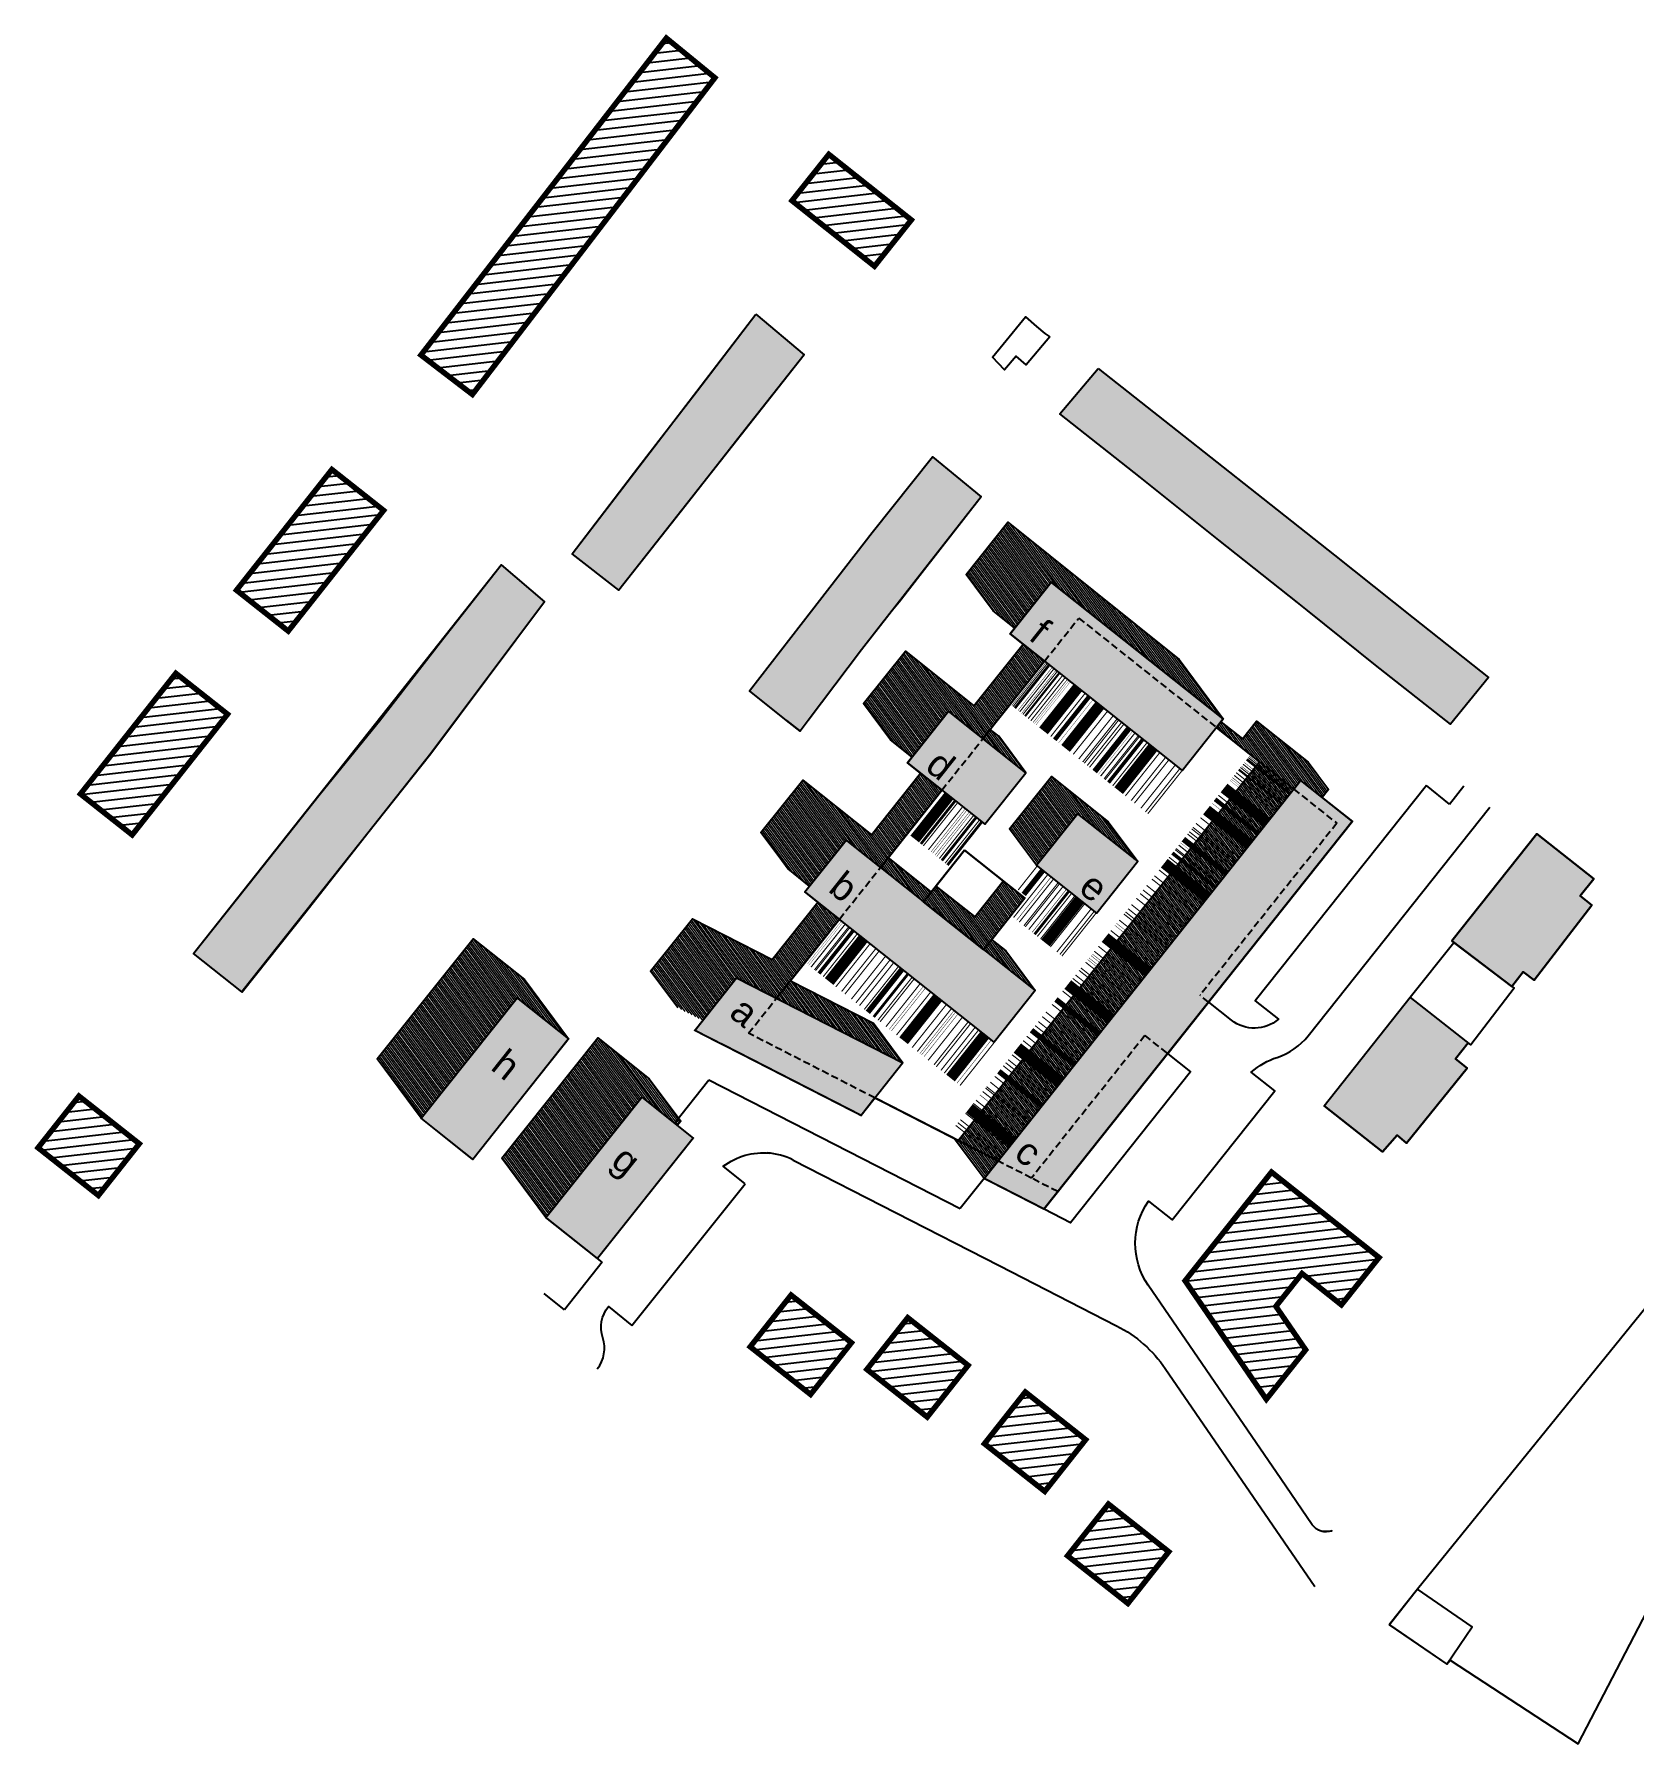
# Model space of a CAD drawing. Header units: metres. Extents: x -664657 to -643449, y -1076720 to -1062383.
# Drawn here: x -662809.6 to -662518.4, y -1068381.2 to -1068070 of the extents above; entities that cross this region are included whole.
import ezdxf

# ---------------------------------------------------------------- set-up
doc = ezdxf.new("R2010")
doc.units = ezdxf.units.M
doc.header["$LTSCALE"] = 0.1
doc.linetypes.add('DASHED', pattern=[19.05, 12.7, -6.35])
doc.layers.get('0').update_dxf_attribs({"color": 8, "lineweight": 9})
for name, color, linetype in [('AA_THER_katastr', 7, 'Continuous'), ('AA_THER_popis', 6, 'Continuous'), ('AA_THER_srafy', 52, 'Continuous'), ('AA_THER_SRAFY KATASTR', 14, 'Continuous'), ('AA_THER_ZELEŇ', 53, 'Continuous'), ('AA_THER_čárkovaná', 5, 'DASHED'), ('Vlastníci', 20, 'Continuous')]:
    doc.layers.add(name, color=color, linetype=linetype)
doc.layers.add('FLOATING-WINDOWS', color=2, linetype='Continuous', plot=False)
doc.styles.get("Standard").update_dxf_attribs({"font": 'arial.ttf', "width": 0.8})
pattern_1 = [(6.5127, (-662642.7776, -1068193.5447), (-0.180059, 1.577256), [])]
pattern_2 = [(126.512676, (-656603.35444, -1070219.38618), (-0.255182765, -0.188912696), [])]

msp = doc.modelspace()

# ---------------------------------------------------------------- hatches: boundary and pattern name
at = {"layer": 'AA_THER_srafy', "linetype": 'ByBlock', "lineweight": 9}
h = msp.add_hatch(dxfattribs=at)
h.set_pattern_fill('ANSI31', color=250, scale=0.1, angle=120, style=0)
h.set_pattern_definition(pattern_2)
h.paths.add_polyline_path([(-662624.499, -1068169.751), (-662593.189, -1068194.645), (-662601.211, -1068183.846), (-662632.363, -1068158.841), (-662639.989, -1068168.346), (-662635.052, -1068174.991), (-662631.139, -1068178.103)])
h.paths.add_polyline_path([(-662574.026, -1068207.5), (-662577.729, -1068202.516), (-662587.122, -1068195.048), (-662589.692, -1068198.28), (-662593.605, -1068195.169), (-662594.434, -1068196.21), (-662586.605, -1068202.435), (-662580.344, -1068207.412), (-662579.099, -1068205.847), (-662575.186, -1068208.959)])
h.paths.add_polyline_path([(-662580.344, -1068207.412), (-662586.605, -1068202.435), (-662641.437, -1068271.399), (-662640.833, -1068271.708), (-662634.175, -1068275.118)])
h.paths.add_polyline_path([(-662634.175, -1068275.118), (-662640.833, -1068271.708), (-662642.103, -1068271.058), (-662636.714, -1068278.312)])
h.paths.add_polyline_path([(-662681.754, -1068241.764), (-662674.491, -1068245.483), (-662663.045, -1068231.088), (-662666.959, -1068227.976), (-662675.291, -1068238.456), (-662689.768, -1068231.042), (-662697.394, -1068240.546), (-662692.457, -1068247.191), (-662687.918, -1068249.516)])
h.paths.add_polyline_path([(-662661.839, -1068216.716), (-662655.577, -1068221.695), (-662648.109, -1068212.302), (-662644.375, -1068207.605), (-662648.289, -1068204.493), (-662657.222, -1068215.729), (-662669.704, -1068205.806), (-662677.33, -1068215.31), (-662672.393, -1068221.956), (-662668.479, -1068225.067)])
h.paths.add_polyline_path([(-662643.169, -1068193.234), (-662636.907, -1068198.212), (-662625.705, -1068184.123), (-662629.619, -1068181.011), (-662638.552, -1068192.247), (-662651.033, -1068182.323), (-662658.66, -1068191.828), (-662653.723, -1068198.473), (-662649.809, -1068201.585)])
h.paths.add_polyline_path([(-662634.016, -1068197.79), (-662635.582, -1068196.546), (-662636.907, -1068198.212), (-662629.08, -1068204.436)])
h.paths.add_polyline_path([(-662614.096, -1068213.392), (-662624.465, -1068205.147), (-662632.092, -1068214.651), (-662627.155, -1068221.297), (-662619.687, -1068211.904), (-662608.728, -1068220.617)], flags=17)
h.paths.add_polyline_path([(-662646.309, -1068226.106), (-662654.137, -1068219.883), (-662655.577, -1068221.695), (-662647.75, -1068227.918)])
h.paths.add_polyline_path([(-662629.292, -1068227.263), (-662633.206, -1068224.151), (-662638.405, -1068230.691), (-662645.481, -1068225.065), (-662647.75, -1068227.918), (-662636.76, -1068236.656)])
h.paths.add_polyline_path([(-662632.766, -1068236.874), (-662635.319, -1068234.844), (-662636.76, -1068236.656), (-662627.398, -1068244.099)], flags=17)
h.paths.add_polyline_path([(-662651.492, -1068257.262), (-662656.859, -1068250.037), (-662671.962, -1068242.302), (-662674.491, -1068245.483)])
at = {"layer": 'AA_THER_srafy', "lineweight": 9}
h = msp.add_hatch(color=254, dxfattribs=at)
h.dxf.hatch_style = 1
h.paths.add_polyline_path([(-662593.189, -1068194.645), (-662624.499, -1068169.751), (-662631.967, -1068179.144), (-662600.657, -1068204.038)])
h.paths.add_polyline_path([(-662619.687, -1068211.904), (-662627.155, -1068221.297), (-662616.196, -1068230.009), (-662608.728, -1068220.617)], flags=17)
h.paths.add_polyline_path([(-662650.637, -1068202.626), (-662636.548, -1068213.829), (-662629.08, -1068204.436), (-662643.169, -1068193.234)])
h.paths.add_polyline_path([(-662636.714, -1068278.312), (-662579.099, -1068205.847), (-662569.707, -1068213.315), (-662625.82, -1068283.891)])
h = msp.add_hatch(color=254, dxfattribs=at)
h.dxf.hatch_style = 1
h.paths.add_polyline_path([(-662677.318, -1068257.518), (-662659.109, -1068266.843), (-662651.492, -1068257.262), (-662681.754, -1068241.764), (-662689.372, -1068251.345), (-662678.571, -1068256.876)])
h.paths.add_polyline_path([(-662661.839, -1068216.716), (-662627.398, -1068244.099), (-662634.866, -1068253.492), (-662669.307, -1068226.109)])
at = {"layer": 'AA_THER_srafy', "linetype": 'ByBlock', "lineweight": 9}
h = msp.add_hatch(dxfattribs=at)
h.set_pattern_fill('ANSI31', color=250, scale=0.1, angle=120, style=0)
h.set_pattern_definition(pattern_2)
h.paths.add_polyline_path([(-662721.722, -1068245.434), (-662712.329, -1068252.903), (-662720.351, -1068242.104), (-662729.702, -1068234.67), (-662747.17, -1068256.553), (-662739.147, -1068267.351)])
at = {"layer": 'AA_THER_srafy', "lineweight": 9}
h = msp.add_hatch(color=254, dxfattribs=at)
h.dxf.hatch_style = 1
h.paths.add_polyline_path([(-662716.448, -1068285.399), (-662707.055, -1068292.867), (-662689.629, -1068270.95), (-662699.022, -1068263.482)])
h.paths.add_polyline_path([(-662712.329, -1068252.903), (-662721.722, -1068245.434), (-662739.147, -1068267.351), (-662729.754, -1068274.819)])
at = {"layer": 'AA_THER_srafy', "linetype": 'ByBlock', "lineweight": 9}
h = msp.add_hatch(dxfattribs=at)
h.set_pattern_fill('ANSI31', color=250, scale=0.1, angle=120, style=0)
h.set_pattern_definition(pattern_2)
h.paths.add_polyline_path([(-662699.022, -1068263.482), (-662692.541, -1068268.635), (-662691.925, -1068267.86), (-662697.652, -1068260.152), (-662707.002, -1068252.718), (-662724.47, -1068274.601), (-662716.448, -1068285.399)])
at = {"layer": 'AA_THER_SRAFY KATASTR', "linetype": 'DASHED'}
h = msp.add_hatch(dxfattribs=at)
h.set_pattern_fill('ANSI31', color=1, scale=0.5, style=0)
h.set_pattern_definition(pattern_1)
h.paths.add_polyline_path([(-662755.416, -1068149.247), (-662746.001, -1068156.687), (-662763.36, -1068178.656), (-662772.775, -1068171.217)])
h.paths.add_polyline_path([(-662694.54, -1068070.711), (-662685.705, -1068077.935), (-662729.84, -1068135.58), (-662739.209, -1068128.407)])
h.paths.add_polyline_path([(-662783.82, -1068186.346), (-662774.405, -1068193.786), (-662791.764, -1068215.755), (-662801.179, -1068208.316)])
h = msp.add_hatch(dxfattribs=at)
h.set_pattern_fill('ANSI31', color=1, scale=0.5, style=0)
h.set_pattern_definition([(6.512676, (-658356.2264, -1071600.9464), (-0.18005906, 1.57725552), [])])
h.paths.add_polyline_path([(-662600.122, -1068296.925), (-662585.335, -1068318.498), (-662578.174, -1068309.491), (-662583.596, -1068301.579), (-662578.844, -1068295.602), (-662571.667, -1068301.308), (-662564.822, -1068292.697), (-662584.39, -1068277.139)])
h.paths.add_polyline_path([(-662649.952, -1068103.809), (-662664.968, -1068091.871), (-662671.673, -1068100.305), (-662656.658, -1068112.243)])
at = {"layer": 'AA_THER_SRAFY KATASTR'}
h = msp.add_hatch(color=252, dxfattribs=at)
h.paths.add_polyline_path([(-662678.268, -1068120.964), (-662669.455, -1068128.339), (-662703.205, -1068171.21), (-662711.705, -1068164.585)])
h.paths.add_polyline_path([(-662646.08, -1068146.964), (-662637.268, -1068154.193), (-662647.955, -1068167.943), (-662659.018, -1068182.089), (-662668.705, -1068194.952), (-662670.172, -1068196.902), (-662672.643, -1068194.952), (-662679.429, -1068189.556), (-662668.143, -1068174.964), (-662657.08, -1068160.714)])
h.paths.add_polyline_path([(-662724.58, -1068166.567), (-662716.705, -1068173.317), (-662737.393, -1068200.975), (-662771.83, -1068244.327), (-662780.58, -1068237.327)])
h.paths.add_polyline_path([(-662622.893, -1068139.089), (-662552.705, -1068194.964), (-662551.83, -1068195.589), (-662544.893, -1068187.089), (-662558.58, -1068176.214), (-662572.955, -1068164.839), (-662587.143, -1068153.589), (-662601.58, -1068142.214), (-662615.955, -1068130.839)])
h = msp.add_hatch(color=252, dxfattribs=at)
h.paths.add_polyline_path([(-662574.781, -1068265.052), (-662564.16, -1068273.477), (-662561.503, -1068270.41), (-662559.817, -1068271.872), (-662548.803, -1068258.203), (-662550.894, -1068256.519), (-662548.594, -1068253.585), (-662559.132, -1068245.324)])
h.paths.add_polyline_path([(-662551.564, -1068235.068), (-662551.216, -1068235.344), (-662540.65, -1068243.338), (-662538.61, -1068240.667), (-662536.572, -1068242.223), (-662526.118, -1068228.531), (-662528.214, -1068226.868), (-662525.734, -1068223.742), (-662536.074, -1068215.54)])
at = {"layer": 'AA_THER_SRAFY KATASTR', "linetype": 'DASHED'}
h = msp.add_hatch(dxfattribs=at)
h.set_pattern_fill('ANSI31', color=1, scale=0.5, style=0)
h.set_pattern_definition(pattern_1)
h.paths.add_polyline_path([(-662801.458, -1068263.299), (-662790.473, -1068271.978), (-662797.913, -1068281.394), (-662808.898, -1068272.714)])
h = msp.add_hatch(dxfattribs=at)
h.set_pattern_fill('ANSI31', color=1, scale=0.5, style=0)
h.set_pattern_definition(pattern_1)
h.paths.add_polyline_path([(-662629.203, -1068317.173), (-662618.218, -1068325.853), (-662625.658, -1068335.268), (-662636.643, -1068326.589)])
h.paths.add_polyline_path([(-662614.074, -1068337.569), (-662603.089, -1068346.248), (-662610.528, -1068355.664), (-662621.513, -1068346.984)])
h.paths.add_polyline_path([(-662650.601, -1068303.642), (-662639.616, -1068312.322), (-662647.056, -1068321.737), (-662658.04, -1068313.058)])
h.paths.add_polyline_path([(-662671.836, -1068299.524), (-662660.851, -1068308.204), (-662668.291, -1068317.619), (-662679.276, -1068308.94)])

# ---------------------------------------------------------------- linework, layer by layer
for q in [(-662672.643, -1068194.952), (-662668.705, -1068194.952)]:
    msp.add_line((-662670.172, -1068196.902), q)
at = {"layer": 'AA_THER_katastr', "color": 1}
for p in [(-662672.643, -1068194.952), (-662668.705, -1068194.952)]:
    msp.add_line(p, (-662670.172, -1068196.902), dxfattribs=at)
at = {"layer": 'AA_THER_katastr'}
for p, q in [((-662536.074, -1068215.54), (-662525.734, -1068223.742)), ((-662525.734, -1068223.742), (-662528.214, -1068226.868)), ((-662528.214, -1068226.868), (-662526.118, -1068228.531)), ((-662526.118, -1068228.531), (-662536.572, -1068242.223)), ((-662559.132, -1068245.324), (-662551.216, -1068235.344)), ((-662551.216, -1068235.344), (-662551.564, -1068235.068)), ((-662540.65, -1068243.338), (-662551.216, -1068235.344)), ((-662538.61, -1068240.667), (-662540.65, -1068243.338)), ((-662536.572, -1068242.223), (-662538.61, -1068240.667)), ((-662574.781, -1068265.052), (-662559.132, -1068245.324)), ((-662548.104, -1068253.968), (-662559.132, -1068245.324)), ((-662540.232, -1068243.657), (-662548.104, -1068253.968)), ((-662540.65, -1068243.338), (-662540.232, -1068243.657)), ((-662550.894, -1068256.519), (-662548.594, -1068253.585)), ((-662548.803, -1068258.203), (-662550.894, -1068256.519)), ((-662559.817, -1068271.872), (-662548.803, -1068258.203)), ((-662574.781, -1068265.052), (-662564.16, -1068273.477)), ((-662564.16, -1068273.477), (-662561.503, -1068270.41)), ((-662561.503, -1068270.41), (-662559.817, -1068271.872))]:
    msp.add_line(p, q, dxfattribs=at)
for points in [[(-662678.268, -1068120.964), (-662669.455, -1068128.339), (-662703.205, -1068171.21), (-662711.705, -1068164.585)], [(-662646.08, -1068146.964), (-662637.268, -1068154.193), (-662647.955, -1068167.943), (-662659.018, -1068182.089), (-662668.705, -1068194.952), (-662670.172, -1068196.902), (-662672.643, -1068194.952), (-662679.429, -1068189.556), (-662668.143, -1068174.964), (-662657.08, -1068160.714)], [(-662724.58, -1068166.567), (-662716.705, -1068173.317), (-662737.393, -1068200.975), (-662771.83, -1068244.327), (-662780.58, -1068237.327), (-662724.58, -1068166.567)]]:
    msp.add_lwpolyline(points, close=True, dxfattribs=at)
msp.add_lwpolyline([(-662536.074, -1068215.54), (-662551.564, -1068235.068)], dxfattribs=at)
at = {"layer": 'AA_THER_SRAFY KATASTR', "linetype": 'DASHED', "const_width": 0.5}
for points in [[(-662694.54, -1068070.711), (-662685.705, -1068077.935), (-662729.84, -1068135.58), (-662739.209, -1068128.407)], [(-662664.968, -1068091.871), (-662649.952, -1068103.809), (-662656.658, -1068112.243), (-662671.673, -1068100.305)], [(-662755.416, -1068149.247), (-662746.001, -1068156.687), (-662763.36, -1068178.656), (-662772.775, -1068171.217), (-662755.416, -1068149.247)], [(-662783.82, -1068186.346), (-662774.405, -1068193.786), (-662791.764, -1068215.755), (-662801.179, -1068208.316), (-662783.82, -1068186.346)], [(-662801.458, -1068263.299), (-662790.473, -1068271.978), (-662797.913, -1068281.394), (-662808.898, -1068272.714)], [(-662600.122, -1068296.925), (-662585.335, -1068318.498), (-662578.174, -1068309.491), (-662583.596, -1068301.579), (-662578.844, -1068295.602), (-662571.667, -1068301.308), (-662564.822, -1068292.697), (-662584.39, -1068277.139)], [(-662671.836, -1068299.524), (-662660.851, -1068308.204), (-662668.291, -1068317.619), (-662679.276, -1068308.94)], [(-662650.601, -1068303.642), (-662639.616, -1068312.322), (-662647.056, -1068321.737), (-662658.04, -1068313.058)], [(-662629.203, -1068317.173), (-662618.218, -1068325.853), (-662625.658, -1068335.268), (-662636.643, -1068326.589)], [(-662614.074, -1068337.569), (-662603.089, -1068346.248), (-662610.528, -1068355.664), (-662621.513, -1068346.984)]]:
    msp.add_lwpolyline(points, close=True, dxfattribs=at)
at = {"layer": 'AA_THER_SRAFY KATASTR'}
for points, const_width in [([(-662685.321, -1068253.419), (-662689.372, -1068251.345), (-662681.754, -1068241.764), (-662674.491, -1068245.483), (-662663.045, -1068231.088), (-662669.307, -1068226.109), (-662661.839, -1068216.716), (-662655.577, -1068221.695), (-662648.109, -1068212.302), (-662648.109, -1068212.302), (-662644.375, -1068207.605), (-662650.637, -1068202.626), (-662643.169, -1068193.234), (-662636.907, -1068198.212), (-662625.705, -1068184.123), (-662631.967, -1068179.144), (-662624.499, -1068169.751), (-662593.189, -1068194.645), (-662594.434, -1068196.21), (-662580.344, -1068207.412), (-662579.099, -1068205.847), (-662569.707, -1068213.315), (-662625.82, -1068283.891), (-662636.714, -1068278.312), (-662634.175, -1068275.118), (-662640.833, -1068271.708), (-662656.57, -1068263.649), (-662659.109, -1068266.843), (-662684.088, -1068254.051)], 0.3), ([(-662593.189, -1068194.645), (-662624.499, -1068169.751), (-662631.967, -1068179.144), (-662600.657, -1068204.038)], 0.2), ([(-662650.637, -1068202.626), (-662636.548, -1068213.829), (-662629.08, -1068204.436), (-662643.169, -1068193.234)], 0.2), ([(-662619.687, -1068211.904), (-662627.155, -1068221.297), (-662616.196, -1068230.009), (-662608.728, -1068220.617)], 0.2), ([(-662677.318, -1068257.518), (-662659.109, -1068266.843), (-662651.492, -1068257.262), (-662681.754, -1068241.764), (-662689.372, -1068251.345), (-662678.571, -1068256.876)], 0.2), ([(-662721.722, -1068245.434), (-662712.329, -1068252.903), (-662729.754, -1068274.819), (-662739.147, -1068267.351)], 0.3), ([(-662716.448, -1068285.399), (-662707.055, -1068292.867), (-662689.629, -1068270.95), (-662699.022, -1068263.482)], 0.3)]:
    msp.add_lwpolyline(points, close=True, dxfattribs=dict(at, const_width=const_width))
at = {"layer": 'AA_THER_SRAFY KATASTR', "const_width": 0.2}
for points in [[(-662636.714, -1068278.312), (-662579.099, -1068205.847), (-662569.707, -1068213.315), (-662625.82, -1068283.891), (-662636.714, -1068278.312)], [(-662661.839, -1068216.716), (-662627.398, -1068244.099), (-662634.866, -1068253.492), (-662669.307, -1068226.109), (-662661.839, -1068216.716)]]:
    msp.add_lwpolyline(points, dxfattribs=at)
at = {"layer": 'AA_THER_ZELEŇ'}
for p, q in [((-662640.282, -1068218.525), (-662647.75, -1068227.918)), ((-662629.292, -1068227.263), (-662640.282, -1068218.525)), ((-662629.292, -1068227.263), (-662636.76, -1068236.656))]:
    msp.add_line(p, q, dxfattribs=at)
for points, const_width in [([(-662636.907, -1068198.212), (-662625.705, -1068184.123)], 0.35), ([(-662625.409, -1068184.368), (-662631.66, -1068192.23)], 0.1), ([(-662625.187, -1068184.535), (-662631.442, -1068192.403)], 0.2), ([(-662624.846, -1068184.806), (-662631.101, -1068192.674)], 0.5), ([(-662624.283, -1068185.254), (-662630.538, -1068193.122)], 0.08), ([(-662623.975, -1068185.498), (-662630.231, -1068193.366)], 0.2), ([(-662623.617, -1068185.783), (-662629.873, -1068193.651)], 0.08), ([(-662623.379, -1068185.972), (-662629.635, -1068193.84)], 0.2), ([(-662622.995, -1068186.277), (-662629.251, -1068194.145)], 0.4), ([(-662622.422, -1068186.733), (-662628.678, -1068194.601)], 0.2), ([(-662621.94, -1068187.116), (-662628.196, -1068194.984)], 0.2), ([(-662621.538, -1068187.436), (-662627.793, -1068195.304)], 0.1), ([(-662621.271, -1068187.648), (-662627.527, -1068195.516)], 0.05), ([(-662620.998, -1068187.865), (-662627.253, -1068195.733)], 0.05), ([(-662619.638, -1068188.946), (-662625.894, -1068196.814)], 2), ([(-662618.326, -1068189.99), (-662624.581, -1068197.858)], 0.2), ([(-662617.588, -1068190.576), (-662623.844, -1068198.444)], 0.8), ([(-662616.881, -1068191.138), (-662623.137, -1068199.006)], 0.06), ([(-662615.617, -1068192.143), (-662621.873, -1068200.011)], 2), ([(-662614.238, -1068193.24), (-662620.494, -1068201.108)], 0.2), ([(-662613.203, -1068194.063), (-662619.458, -1068201.931)], 0.2), ([(-662612.491, -1068194.629), (-662618.747, -1068202.497)], 0.2), ([(-662612.211, -1068194.851), (-662618.467, -1068202.719)], 0.2), ([(-662611.68, -1068195.274), (-662617.935, -1068203.142)], 0.2), ([(-662611.272, -1068195.598), (-662617.527, -1068203.466)], 0.2), ([(-662610.341, -1068196.338), (-662616.597, -1068204.206)], 1), ([(-662609.936, -1068196.66), (-662616.191, -1068204.528)], 0.05), ([(-662609.662, -1068196.878), (-662615.918, -1068204.746)], 0.05), ([(-662609.256, -1068197.201), (-662615.512, -1068205.069)], 0.2), ([(-662609.256, -1068197.201), (-662615.512, -1068205.069)], 0.2), ([(-662609.241, -1068197.213), (-662615.496, -1068205.081)], 0.2), ([(-662608.625, -1068197.703), (-662614.881, -1068205.571)], 0.2), ([(-662608.429, -1068197.858), (-662614.685, -1068205.726)], 0.2), ([(-662607.981, -1068198.214), (-662614.237, -1068206.082)], 0.2), ([(-662607.925, -1068198.259), (-662614.181, -1068206.127)], 0.2), ([(-662607.869, -1068198.303), (-662614.125, -1068206.171)], 0.2), ([(-662607.813, -1068198.348), (-662614.069, -1068206.216)], 0.2), ([(-662607.73, -1068198.415), (-662613.985, -1068206.283)], 0.2), ([(-662607.702, -1068198.437), (-662613.957, -1068206.305)], 0.2), ([(-662607.618, -1068198.504), (-662613.873, -1068206.372)], 0.2), ([(-662607.042, -1068198.961), (-662613.297, -1068206.829)], 0.2), ([(-662605.95, -1068199.829), (-662612.206, -1068207.697)], 2), ([(-662594.434, -1068196.21), (-662580.344, -1068207.412)], 0.35), ([(-662605.575, -1068200.128), (-662611.83, -1068207.996)], 0.2), ([(-662604.735, -1068200.795), (-662610.991, -1068208.663)], 0.2), ([(-662603.672, -1068201.641), (-662609.927, -1068209.509)], 0.2), ([(-662581.017, -1068208.271), (-662588.885, -1068202.015)], 0.5), ([(-662580.746, -1068207.929), (-662588.614, -1068201.674)], 0.2), ([(-662580.579, -1068207.707), (-662588.441, -1068201.456)], 0.1), ([(-662580.344, -1068207.412), (-662588.206, -1068201.161)], 0.2), ([(-662603.083, -1068202.109), (-662609.339, -1068209.976)], 0.2), ([(-662601.909, -1068203.043), (-662608.164, -1068210.911)], 0.2), ([(-662601.08, -1068203.702), (-662607.335, -1068211.57)], 0.2), ([(-662600.657, -1068204.038), (-662606.913, -1068211.906)], 0.2), ([(-662583.327, -1068211.176), (-662591.195, -1068204.92)], 0.2), ([(-662582.944, -1068210.694), (-662590.812, -1068204.438)], 0.2), ([(-662582.488, -1068210.121), (-662590.356, -1068203.865)], 0.4), ([(-662582.183, -1068209.737), (-662590.051, -1068203.482)], 0.2), ([(-662581.994, -1068209.499), (-662589.862, -1068203.243)], 0.08), ([(-662581.709, -1068209.141), (-662589.577, -1068202.885)], 0.2), ([(-662581.465, -1068208.834), (-662589.333, -1068202.578)], 0.08), ([(-662655.577, -1068221.695), (-662644.375, -1068207.605)], 0.35), ([(-662643.076, -1068208.638), (-662649.332, -1068216.506)], 2), ([(-662585.157, -1068213.478), (-662593.025, -1068207.223)], 2), ([(-662584.076, -1068212.118), (-662591.944, -1068205.863)], 0.05), ([(-662583.859, -1068211.845), (-662591.727, -1068205.589)], 0.05), ([(-662583.647, -1068211.579), (-662591.515, -1068205.323)], 0.1), ([(-662642.494, -1068209.101), (-662648.75, -1068216.968)], 0.2), ([(-662641.954, -1068209.531), (-662648.209, -1068217.399)], 0.5), ([(-662641.51, -1068209.883), (-662647.766, -1068217.751)], 0.2), ([(-662640.591, -1068210.614), (-662646.847, -1068218.481)], 0.2), ([(-662640.116, -1068210.991), (-662646.372, -1068218.859)], 0.08), ([(-662639.814, -1068211.232), (-662646.07, -1068219.1)], 0.08), ([(-662588.354, -1068217.499), (-662596.222, -1068211.243)], 2), ([(-662588.354, -1068217.499), (-662596.222, -1068211.243)], 0.2), ([(-662587.349, -1068216.235), (-662595.217, -1068209.979)], 0.06), ([(-662586.787, -1068215.528), (-662594.655, -1068209.272)], 0.8), ([(-662586.201, -1068214.791), (-662594.069, -1068208.535)], 0.2), ([(-662639.383, -1068211.575), (-662645.638, -1068219.443)], 0.08), ([(-662639.08, -1068211.815), (-662645.336, -1068219.683)], 0.08), ([(-662638.599, -1068212.198), (-662644.854, -1068220.066)], 0.2), ([(-662638.141, -1068212.562), (-662644.397, -1068220.43)], 0.5), ([(-662637.541, -1068213.039), (-662643.797, -1068220.907)], 0.2), ([(-662637.116, -1068213.377), (-662643.371, -1068221.245)], 0.5), ([(-662590.84, -1068220.625), (-662598.708, -1068214.369)], 0.2), ([(-662590.274, -1068219.913), (-662598.142, -1068213.658)], 0.2), ([(-662589.451, -1068218.878), (-662597.319, -1068212.622)], 0.2), ([(-662593.424, -1068223.875), (-662601.292, -1068217.62)], 0.2), ([(-662593.412, -1068223.86), (-662601.28, -1068217.604)], 0.2), ([(-662593.412, -1068223.86), (-662601.28, -1068217.604)], 0.2), ([(-662593.089, -1068223.454), (-662600.957, -1068217.198)], 0.05), ([(-662592.549, -1068222.775), (-662600.417, -1068216.519)], 1), ([(-662592.871, -1068223.18), (-662600.739, -1068216.925)], 0.05), ([(-662591.809, -1068221.844), (-662599.677, -1068215.589)], 0.2), ([(-662591.485, -1068221.436), (-662599.353, -1068215.181)], 0.2), ([(-662591.062, -1068220.905), (-662598.93, -1068214.649)], 0.2), ([(-662596.04, -1068227.166), (-662603.908, -1068220.91)], 2), ([(-662595.172, -1068226.074), (-662603.04, -1068219.819)], 0.2), ([(-662594.715, -1068225.499), (-662602.583, -1068219.243)], 0.2), ([(-662594.648, -1068225.415), (-662602.516, -1068219.159)], 0.2), ([(-662594.626, -1068225.387), (-662602.494, -1068219.131)], 0.2), ([(-662594.559, -1068225.303), (-662602.427, -1068219.047)], 0.2), ([(-662594.514, -1068225.247), (-662602.382, -1068218.991)], 0.2), ([(-662594.47, -1068225.191), (-662602.338, -1068218.935)], 0.2), ([(-662594.425, -1068225.135), (-662602.293, -1068218.879)], 0.2), ([(-662594.069, -1068224.687), (-662601.937, -1068218.431)], 0.2), ([(-662593.914, -1068224.491), (-662601.782, -1068218.235)], 0.2), ([(-662625.087, -1068222.941), (-662631.342, -1068230.809)], 0.2), ([(-662624.498, -1068223.409), (-662630.754, -1068231.277)], 0.1), ([(-662627.018, -1068221.406), (-662630.503, -1068225.789)], 0.2), ([(-662624.044, -1068223.77), (-662630.3, -1068231.638)], 0.2), ([(-662626.01, -1068222.207), (-662629.495, -1068226.59)], 1), ([(-662598.32, -1068230.033), (-662606.188, -1068223.777)], 0.2), ([(-662597.852, -1068229.444), (-662605.72, -1068223.189)], 0.2), ([(-662597.006, -1068228.381), (-662604.874, -1068222.125)], 0.2), ([(-662596.339, -1068227.541), (-662604.207, -1068221.286)], 0.2), ([(-662623.205, -1068224.437), (-662629.46, -1068232.305)], 0.2), ([(-662622.96, -1068224.632), (-662629.216, -1068232.5)], 0.2), ([(-662622.326, -1068225.135), (-662628.582, -1068233.003)], 0.2), ([(-662621.701, -1068225.633), (-662627.956, -1068233.501)], 0.1), ([(-662621.254, -1068225.989), (-662627.509, -1068233.857)], 0.5), ([(-662620.759, -1068226.381), (-662627.015, -1068234.249)], 0.2), ([(-662619.276, -1068227.561), (-662625.532, -1068235.429)], 2), ([(-662620.172, -1068226.849), (-662626.427, -1068234.717)], 0.2), ([(-662600.433, -1068232.691), (-662608.301, -1068226.436)], 0.2), ([(-662599.913, -1068232.036), (-662607.781, -1068225.781)], 0.2), ([(-662599.254, -1068231.207), (-662607.122, -1068224.952)], 0.2), ([(-662618.381, -1068228.273), (-662624.636, -1068236.141)], 0.2), ([(-662617.205, -1068229.207), (-662623.461, -1068237.075)], 0.2), ([(-662616.646, -1068229.652), (-662622.901, -1068237.52)], 0.2), ([(-662616.646, -1068229.652), (-662622.901, -1068237.52)], 0.2), ([(-662616.278, -1068229.944), (-662622.534, -1068237.812)], 0.2), ([(-662603.094, -1068236.038), (-662610.962, -1068229.783)], 0.2), ([(-662602.627, -1068235.451), (-662610.495, -1068229.195)], 0.2), ([(-662602.026, -1068234.695), (-662609.894, -1068228.439)], 0.2), ([(-662601.123, -1068233.559), (-662608.991, -1068227.303)], 0.2), ([(-662674.491, -1068245.483), (-662663.045, -1068231.088)], 0.35), ([(-662662.634, -1068231.415), (-662668.889, -1068239.283)], 0.05), ([(-662662.361, -1068231.632), (-662668.616, -1068239.5)], 0.05), ([(-662661.955, -1068231.955), (-662668.21, -1068239.823)], 0.2), ([(-662661.955, -1068231.955), (-662668.21, -1068239.823)], 0.2), ([(-662661.939, -1068231.967), (-662668.195, -1068239.835)], 0.2), ([(-662661.323, -1068232.457), (-662667.579, -1068240.325)], 0.2), ([(-662661.127, -1068232.613), (-662667.383, -1068240.481)], 0.2), ([(-662660.68, -1068232.969), (-662666.935, -1068240.837)], 0.2), ([(-662660.624, -1068233.013), (-662666.879, -1068240.881)], 0.2), ([(-662660.568, -1068233.058), (-662666.823, -1068240.926)], 0.2), ([(-662660.512, -1068233.102), (-662666.767, -1068240.97)], 0.2), ([(-662660.428, -1068233.169), (-662666.683, -1068241.037)], 0.2), ([(-662660.4, -1068233.191), (-662666.655, -1068241.059)], 0.2), ([(-662605.782, -1068239.419), (-662613.65, -1068233.163)], 0.2), ([(-662605.037, -1068238.482), (-662612.905, -1068232.226)], 0.08), ([(-662604.739, -1068238.107), (-662612.607, -1068231.851)], 0.08), ([(-662604.26, -1068237.505), (-662612.128, -1068231.249)], 0.2), ([(-662603.393, -1068236.413), (-662611.26, -1068230.158)], 0.2), ([(-662660.316, -1068233.258), (-662666.571, -1068241.126)], 0.2), ([(-662659.74, -1068233.716), (-662665.995, -1068241.584)], 0.2), ([(-662658.648, -1068234.583), (-662664.904, -1068242.451)], 2), ([(-662658.273, -1068234.882), (-662664.528, -1068242.75)], 0.2), ([(-662657.433, -1068235.55), (-662663.689, -1068243.418)], 0.2), ([(-662608.055, -1068242.278), (-662615.923, -1068236.022)], 0.2), ([(-662606.81, -1068240.712), (-662614.678, -1068234.456)], 2), ([(-662607.273, -1068241.294), (-662615.141, -1068235.038)], 0.2), ([(-662656.37, -1068236.395), (-662662.626, -1068244.263)], 0.2), ([(-662655.782, -1068236.863), (-662662.037, -1068244.731)], 0.2), ([(-662654.607, -1068237.797), (-662660.862, -1068245.665)], 0.2), ([(-662653.778, -1068238.456), (-662660.033, -1068246.324)], 0.2), ([(-662653.123, -1068238.977), (-662659.379, -1068246.844)], 0.2), ([(-662610.37, -1068245.189), (-662618.238, -1068238.934)], 0.2), ([(-662609.987, -1068244.708), (-662617.855, -1068238.452)], 0.08), ([(-662609.747, -1068244.405), (-662617.615, -1068238.15)], 0.08), ([(-662609.404, -1068243.974), (-662617.272, -1068237.718)], 0.08), ([(-662609.164, -1068243.672), (-662617.032, -1068237.416)], 0.08), ([(-662608.786, -1068243.197), (-662616.654, -1068236.941)], 0.2), ([(-662652.256, -1068239.666), (-662658.511, -1068247.534)], 0.2), ([(-662651.614, -1068240.177), (-662657.869, -1068248.045)], 1), ([(-662650.533, -1068241.036), (-662656.789, -1068248.904)], 0.5), ([(-662649.776, -1068241.638), (-662656.032, -1068249.506)], 0.2), ([(-662649.401, -1068241.936), (-662655.657, -1068249.804)], 0.2), ([(-662613.603, -1068249.255), (-662621.471, -1068243)], 2), ([(-662612.704, -1068248.125), (-662620.572, -1068241.869)], 0.2), ([(-662612.212, -1068247.506), (-662620.08, -1068241.251)], 0.2), ([(-662611.549, -1068246.673), (-662619.417, -1068240.417)], 0.2), ([(-662611.211, -1068246.247), (-662619.079, -1068239.991)], 0.2), ([(-662648.31, -1068242.804), (-662654.565, -1068250.671)], 0.2), ([(-662647.707, -1068243.282), (-662653.963, -1068251.15)], 0.08), ([(-662647.332, -1068243.58), (-662653.588, -1068251.448)], 0.08), ([(-662646.396, -1068244.325), (-662652.651, -1068252.193)], 0.2), ([(-662645.103, -1068245.353), (-662651.358, -1068253.221)], 2), ([(-662615.76, -1068251.968), (-662623.628, -1068245.713)], 1), ([(-662614.548, -1068250.444), (-662622.416, -1068244.189)], 0.2), ([(-662644.521, -1068245.816), (-662650.776, -1068253.684)], 0.2), ([(-662643.537, -1068246.598), (-662649.792, -1068254.466)], 0.2), ([(-662642.618, -1068247.329), (-662648.873, -1068255.197)], 0.2), ([(-662642.143, -1068247.707), (-662648.398, -1068255.575)], 0.08), ([(-662641.84, -1068247.947), (-662648.096, -1068255.815)], 0.08), ([(-662641.409, -1068248.29), (-662647.665, -1068256.158)], 0.08), ([(-662617.585, -1068254.263), (-662625.453, -1068248.008)], 0.2), ([(-662616.472, -1068252.864), (-662624.34, -1068246.608)], 0.2), ([(-662640.625, -1068248.913), (-662646.881, -1068256.781)], 0.2), ([(-662639.567, -1068249.754), (-662645.823, -1068257.622)], 0.2), ([(-662639.142, -1068250.093), (-662645.397, -1068257.961)], 0.2), ([(-662638.308, -1068250.756), (-662644.564, -1068258.624)], 0.2), ([(-662637.689, -1068251.247), (-662643.945, -1068259.115)], 0.2), ([(-662636.559, -1068252.146), (-662642.815, -1068260.014)], 2), ([(-662620.214, -1068257.57), (-662628.082, -1068251.314)], 1), ([(-662619.546, -1068256.73), (-662627.414, -1068250.475)], 0.2), ([(-662618.964, -1068255.998), (-662626.832, -1068249.743)], 0.2), ([(-662618.252, -1068255.103), (-662626.12, -1068248.847)], 0.2), ([(-662635.383, -1068253.081), (-662641.639, -1068260.949)], 0.08), ([(-662634.834, -1068253.517), (-662641.09, -1068261.385)], 0.2), ([(-662622.754, -1068260.765), (-662630.622, -1068254.509)], 2), ([(-662622.176, -1068260.037), (-662630.044, -1068253.782)], 0.2), ([(-662621.723, -1068259.469), (-662629.591, -1068253.213)], 0.2), ([(-662621.078, -1068258.657), (-662628.946, -1068252.401)], 0.2), ([(-662625.357, -1068264.039), (-662633.225, -1068257.784)], 0.2), ([(-662624.912, -1068263.48), (-662632.78, -1068257.224)], 0.2), ([(-662624.467, -1068262.92), (-662632.335, -1068256.664)], 0.2), ([(-662623.755, -1068262.024), (-662631.623, -1068255.769)], 0.2), ([(-662623.399, -1068261.577), (-662631.267, -1068255.321)], 0.2), ([(-662627.721, -1068267.013), (-662635.589, -1068260.757)], 0.2), ([(-662626.893, -1068265.97), (-662634.761, -1068259.715)], 0.2), ([(-662626.158, -1068265.047), (-662634.026, -1068258.791)], 1), ([(-662656.57, -1068263.649), (-662634.175, -1068275.118)], 0.35), ([(-662630.333, -1068270.298), (-662638.201, -1068264.042)], 0.2), ([(-662629.585, -1068269.356), (-662637.453, -1068263.101)], 0.1), ([(-662629.087, -1068268.73), (-662636.955, -1068262.475)], 0.2), ([(-662628.584, -1068268.097), (-662636.452, -1068261.841)], 0.2), ([(-662628.389, -1068267.852), (-662636.257, -1068261.597)], 0.2), ([(-662631.512, -1068271.781), (-662639.38, -1068265.525)], 2), ([(-662632.224, -1068272.676), (-662640.092, -1068266.421)], 0.2), ([(-662630.8, -1068270.885), (-662638.668, -1068264.63)], 0.2), ([(-662633.992, -1068274.9), (-662641.86, -1068268.644)], 0.2), ([(-662633.604, -1068274.411), (-662641.472, -1068268.156)], 0.2), ([(-662633.604, -1068274.411), (-662641.472, -1068268.156)], 0.2), ([(-662633.159, -1068273.852), (-662641.027, -1068267.596)], 0.2)]:
    msp.add_lwpolyline(points, dxfattribs=dict(at, const_width=const_width))
at = {"layer": 'AA_THER_čárkovaná'}
for p, q in [((-662644.375, -1068207.605), (-662636.907, -1068198.212)), ((-662663.045, -1068231.088), (-662655.577, -1068221.695)), ((-662595.845, -1068246.19), (-662597.41, -1068244.946)), ((-662607.462, -1068252.285), (-662628.093, -1068278.233)), ((-662607.462, -1068252.285), (-662603.313, -1068255.583)), ((-662628.092, -1068278.233), (-662634.175, -1068275.118)), ((-662623.281, -1068280.697), (-662628.092, -1068278.233))]:
    msp.add_line(p, q, dxfattribs=at)
for points in [[(-662625.705, -1068184.123), (-662619.481, -1068176.295), (-662594.434, -1068196.21)], [(-662580.344, -1068207.412), (-662572.517, -1068213.636), (-662597.41, -1068244.946)], [(-662656.57, -1068263.649), (-662679.569, -1068251.871), (-662674.491, -1068245.483)]]:
    msp.add_lwpolyline(points, dxfattribs=at)
at = {"layer": 'FLOATING-WINDOWS', "linetype": 'ByBlock', "lineweight": -3}
for p, q in [((-662634.016, -1068197.79), (-662635.582, -1068196.546)), ((-662629.08, -1068204.436), (-662634.016, -1068197.79)), ((-662646.309, -1068226.106), (-662654.137, -1068219.883))]:
    msp.add_line(p, q, dxfattribs=at)
at = {"layer": 'FLOATING-WINDOWS', "color": 1}
for p, q in [((-662551.994, -1068210.134), (-662556.209, -1068206.783)), ((-662551.994, -1068210.134), (-662549.36, -1068206.821)), ((-662693.082, -1068268.205), (-662686.803, -1068260.355)), ((-662686.803, -1068260.355), (-662641.062, -1068283.78)), ((-662671.458, -1068274.955), (-662633.945, -1068294.166)), ((-662700.814, -1068305.084), (-662680.17, -1068279.277)), ((-662636.714, -1068278.312), (-662641.062, -1068283.78)), ((-662706.203, -1068293.544), (-662713.076, -1068302.189)), ((-662706.203, -1068293.544), (-662707.055, -1068292.867)), ((-662713.076, -1068302.189), (-662716.76, -1068299.26))]:
    msp.add_line(p, q, dxfattribs=at)
at = {"layer": 'FLOATING-WINDOWS', "color": 3}
msp.add_line((-662551.564, -1068235.068), (-662536.074, -1068215.54), dxfattribs=at)
at = {"layer": 'FLOATING-WINDOWS', "linetype": 'ByBlock', "lineweight": -3}
for points in [[(-662631.139, -1068178.103), (-662635.052, -1068174.991), (-662639.989, -1068168.346), (-662632.363, -1068158.841), (-662601.211, -1068183.846), (-662593.189, -1068194.645)], [(-662649.809, -1068201.585), (-662653.723, -1068198.473), (-662658.66, -1068191.828), (-662651.033, -1068182.323), (-662638.552, -1068192.247), (-662629.619, -1068181.011)], [(-662636.714, -1068278.312), (-662642.103, -1068271.058), (-662641.437, -1068271.399), (-662641.437, -1068271.399), (-662641.437, -1068271.399), (-662586.605, -1068202.435), (-662594.434, -1068196.21), (-662593.605, -1068195.169), (-662589.692, -1068198.28), (-662587.122, -1068195.048), (-662577.729, -1068202.516), (-662574.026, -1068207.5), (-662575.186, -1068208.959)], [(-662668.479, -1068225.067), (-662672.393, -1068221.956), (-662677.33, -1068215.31), (-662669.704, -1068205.806), (-662657.222, -1068215.729), (-662648.289, -1068204.493)], [(-662627.155, -1068221.297), (-662627.155, -1068221.297), (-662632.092, -1068214.651), (-662624.465, -1068205.147), (-662614.096, -1068213.392), (-662608.728, -1068220.617)], [(-662645.481, -1068225.065), (-662638.405, -1068230.691), (-662633.206, -1068224.151)], [(-662692.457, -1068247.191), (-662697.394, -1068240.546), (-662689.768, -1068231.042), (-662675.291, -1068238.456), (-662666.959, -1068227.976)], [(-662739.147, -1068267.351), (-662739.147, -1068267.351), (-662747.17, -1068256.553), (-662729.702, -1068234.67), (-662720.351, -1068242.104), (-662712.329, -1068252.903)], [(-662635.319, -1068234.844), (-662632.766, -1068236.874), (-662627.398, -1068244.099)], [(-662671.962, -1068242.302), (-662656.859, -1068250.037), (-662651.492, -1068257.262)], [(-662716.448, -1068285.399), (-662716.448, -1068285.399), (-662724.47, -1068274.601), (-662707.002, -1068252.718), (-662697.652, -1068260.152), (-662691.925, -1068267.86), (-662692.541, -1068268.635)]]:
    msp.add_lwpolyline(points, dxfattribs=at)
at = {"layer": 'FLOATING-WINDOWS', "lineweight": -3}
for points in [[(-662685.321, -1068253.419), (-662689.372, -1068251.345), (-662681.754, -1068241.764), (-662674.491, -1068245.483), (-662663.045, -1068231.088), (-662669.307, -1068226.109), (-662661.839, -1068216.716), (-662655.577, -1068221.695), (-662648.109, -1068212.302), (-662648.109, -1068212.302), (-662644.375, -1068207.605), (-662650.637, -1068202.626), (-662643.169, -1068193.234), (-662636.907, -1068198.212), (-662625.705, -1068184.123), (-662631.967, -1068179.144), (-662624.499, -1068169.751), (-662593.189, -1068194.645), (-662594.434, -1068196.21), (-662580.344, -1068207.412), (-662579.099, -1068205.847), (-662569.707, -1068213.315), (-662625.82, -1068283.891), (-662636.714, -1068278.312), (-662634.175, -1068275.118), (-662640.833, -1068271.708), (-662656.57, -1068263.649), (-662659.109, -1068266.843), (-662684.088, -1068254.051)], [(-662631.967, -1068179.144), (-662600.657, -1068204.038), (-662593.189, -1068194.645), (-662624.499, -1068169.751)], [(-662650.637, -1068202.626), (-662636.548, -1068213.829), (-662629.08, -1068204.436), (-662643.169, -1068193.234)], [(-662579.099, -1068205.847), (-662569.68, -1068213.336), (-662625.789, -1068283.907), (-662636.714, -1068278.312)], [(-662619.687, -1068211.904), (-662608.728, -1068220.617), (-662616.196, -1068230.009), (-662627.155, -1068221.297)], [(-662661.839, -1068216.716), (-662627.398, -1068244.099), (-662634.866, -1068253.492), (-662669.307, -1068226.109)], [(-662651.492, -1068257.262), (-662659.109, -1068266.843), (-662689.372, -1068251.345), (-662681.754, -1068241.764)], [(-662729.754, -1068274.819), (-662739.147, -1068267.351), (-662721.722, -1068245.434), (-662712.329, -1068252.903)], [(-662699.022, -1068263.482), (-662689.629, -1068270.95), (-662707.055, -1068292.867), (-662716.448, -1068285.399)]]:
    msp.add_lwpolyline(points, close=True, dxfattribs=at)
at = {"layer": 'FLOATING-WINDOWS', "color": 1}
for points in [[(-662556.209, -1068206.783), (-662587.357, -1068245.959), (-662583.142, -1068249.31, -0.3608527), (-662591.696, -1068249.489), (-662595.818, -1068246.212), (-662603.286, -1068255.605), (-662599.165, -1068258.882), (-662621.008, -1068286.355), (-662625.789, -1068283.907)], [(-662575.369, -1068342.496), (-662573.39, -1068342.418, -0.3496349), (-662576.965, -1068341.324), (-662582.668, -1068333.002), (-662606.839, -1068297.738, -0.3125995), (-662606.761, -1068282.416), (-662602.449, -1068285.838), (-662583.786, -1068262.356), (-662588.078, -1068258.944, -0.1027252), (-662583.382, -1068256.251, 0.1468458), (-662577.717, -1068252.313), (-662544.628, -1068210.695)], [(-662680.17, -1068279.277), (-662684.189, -1068276.082, -0.1899665), (-662675.717, -1068273.697), (-662675.717, -1068273.697), (-662675.717, -1068273.697)], [(-662633.945, -1068294.166), (-662612.575, -1068305.11, -0.1248003), (-662603.719, -1068312.903), (-662576.529, -1068352.573)], [(-662707.108, -1068312.944, 0.2540792), (-662706.114, -1068307.303, -0.2558157), (-662705.095, -1068301.631), (-662700.814, -1068305.084)]]:
    msp.add_lwpolyline(points, format="xyb", dxfattribs=at)
at = {"layer": 'FLOATING-WINDOWS', "linetype": 'ByBlock', "lineweight": -3}
msp.add_lwpolyline([(-662640.282, -1068218.525), (-662629.292, -1068227.263), (-662636.76, -1068236.656), (-662647.75, -1068227.918)], close=True, dxfattribs=at)
at = {"layer": 'FLOATING-WINDOWS', "color": 1}
msp.add_arc((-662676.928, -1068285.636), 12, 62.88205, 86.46381, dxfattribs=at)
at = {"layer": 'Vlastníci', "color": 2, "linetype": 'DASHED', "lineweight": -3, "const_width": 1}
for points in [[(-662694.54, -1068070.711), (-662685.705, -1068077.935), (-662729.84, -1068135.58), (-662739.209, -1068128.407)], [(-662664.968, -1068091.871), (-662649.952, -1068103.809), (-662656.658, -1068112.243), (-662671.673, -1068100.305)], [(-662755.416, -1068149.247), (-662746.001, -1068156.687), (-662763.36, -1068178.656), (-662772.775, -1068171.217), (-662755.416, -1068149.247)], [(-662783.82, -1068186.346), (-662774.405, -1068193.786), (-662791.764, -1068215.755), (-662801.179, -1068208.316), (-662783.82, -1068186.346)], [(-662801.458, -1068263.299), (-662790.473, -1068271.978), (-662797.913, -1068281.394), (-662808.898, -1068272.714)], [(-662600.122, -1068296.925), (-662585.335, -1068318.498), (-662578.174, -1068309.491), (-662583.596, -1068301.579), (-662578.844, -1068295.602), (-662571.667, -1068301.308), (-662564.822, -1068292.697), (-662584.39, -1068277.139)], [(-662671.836, -1068299.524), (-662660.851, -1068308.204), (-662668.291, -1068317.619), (-662679.276, -1068308.94)], [(-662650.601, -1068303.642), (-662639.616, -1068312.322), (-662647.056, -1068321.737), (-662658.04, -1068313.058)], [(-662629.203, -1068317.173), (-662618.218, -1068325.853), (-662625.658, -1068335.268), (-662636.643, -1068326.589)], [(-662614.074, -1068337.569), (-662603.089, -1068346.248), (-662610.528, -1068355.664), (-662621.513, -1068346.984)]]:
    msp.add_lwpolyline(points, close=True, dxfattribs=at)
at = {"layer": 'Vlastníci', "color": 0, "lineweight": -3}
for points in [[(-662678.268, -1068120.964), (-662669.455, -1068128.339), (-662680.205, -1068141.964), (-662691.205, -1068155.96), (-662703.205, -1068171.21), (-662711.705, -1068164.585), (-662699.705, -1068148.96), (-662688.899, -1068134.834)], [(-662624.768, -1068125.089), (-662629.018, -1068130.214), (-662630.893, -1068128.589), (-662633.018, -1068131.089), (-662633.018, -1068131.089), (-662635.205, -1068128.822), (-662633.205, -1068126.447), (-662629.143, -1068121.464), (-662627.143, -1068123.214), (-662625.643, -1068124.464)], [(-662615.955, -1068130.839), (-662601.58, -1068142.214), (-662587.143, -1068153.589), (-662572.955, -1068164.839), (-662558.58, -1068176.214), (-662544.893, -1068187.089), (-662551.83, -1068195.589), (-662565.455, -1068184.839), (-662577.851, -1068174.901), (-662579.648, -1068173.472), (-662593.955, -1068162.089), (-662608.265, -1068150.719), (-662622.893, -1068139.089)], [(-662646.08, -1068146.964), (-662637.268, -1068154.193), (-662647.955, -1068167.964), (-662652.141, -1068173.371), (-662653.43, -1068174.909), (-662659.018, -1068182.077), (-662668.705, -1068194.952), (-662670.172, -1068196.902), (-662672.643, -1068194.952), (-662679.429, -1068189.556), (-662668.143, -1068174.964), (-662657.08, -1068160.714), (-662646.08, -1068146.943)], [(-662716.705, -1068173.317), (-662737.393, -1068200.964), (-662748.893, -1068215.465), (-662760.143, -1068229.84), (-662771.771, -1068244.375), (-662771.83, -1068244.327), (-662771.83, -1068244.327), (-662780.58, -1068237.327), (-662769.086, -1068222.835), (-662757.768, -1068208.589), (-662746.768, -1068194.964), (-662735.705, -1068180.714), (-662724.58, -1068166.567)], [(-662551.564, -1068235.068), (-662540.65, -1068243.338), (-662538.61, -1068240.667), (-662536.572, -1068242.223), (-662526.118, -1068228.531), (-662528.214, -1068226.868), (-662525.734, -1068223.742), (-662536.074, -1068215.54)], [(-662540.65, -1068243.338), (-662540.232, -1068243.657), (-662548.104, -1068253.968), (-662548.594, -1068253.585), (-662550.894, -1068256.519), (-662548.803, -1068258.203), (-662559.817, -1068271.872), (-662561.503, -1068270.41), (-662564.16, -1068273.477), (-662574.781, -1068265.052), (-662559.132, -1068245.324), (-662551.216, -1068235.344)], [(-662562.955, -1068359.583), (-662552.455, -1068366.708), (-662551.896, -1068365.962), (-662528.58, -1068381.214), (-662503.518, -1068333.062), (-662500.83, -1068329.236), (-662456.955, -1068268.089), (-662473.518, -1068255.214), (-662476.603, -1068252.916), (-662517.216, -1068302.987), (-662557.83, -1068353.058)], [(-662552.455, -1068366.708), (-662547.893, -1068359.933), (-662557.83, -1068353.058), (-662562.939, -1068359.569)]]:
    msp.add_lwpolyline(points, close=True, dxfattribs=at)

# ---------------------------------------------------------------- texts
at = {"layer": 'AA_THER_popis'}
for s, p in [('f', (-662628.817, -1068180.038)), ('d', (-662647.668, -1068203.748)), ('b', (-662665.3, -1068225.924)), ('e', (-662619.76, -1068225.937)), ('a', (-662683.358, -1068248.636)), ('h', (-662726.75, -1068258.328)), ('g', (-662704.885, -1068275.713)), ('c', (-662631.52, -1068274.306))]:
    msp.add_text(s, height=5, rotation=321.51268, dxfattribs=at).set_placement(p)

doc.saveas('drawing.dxf')
